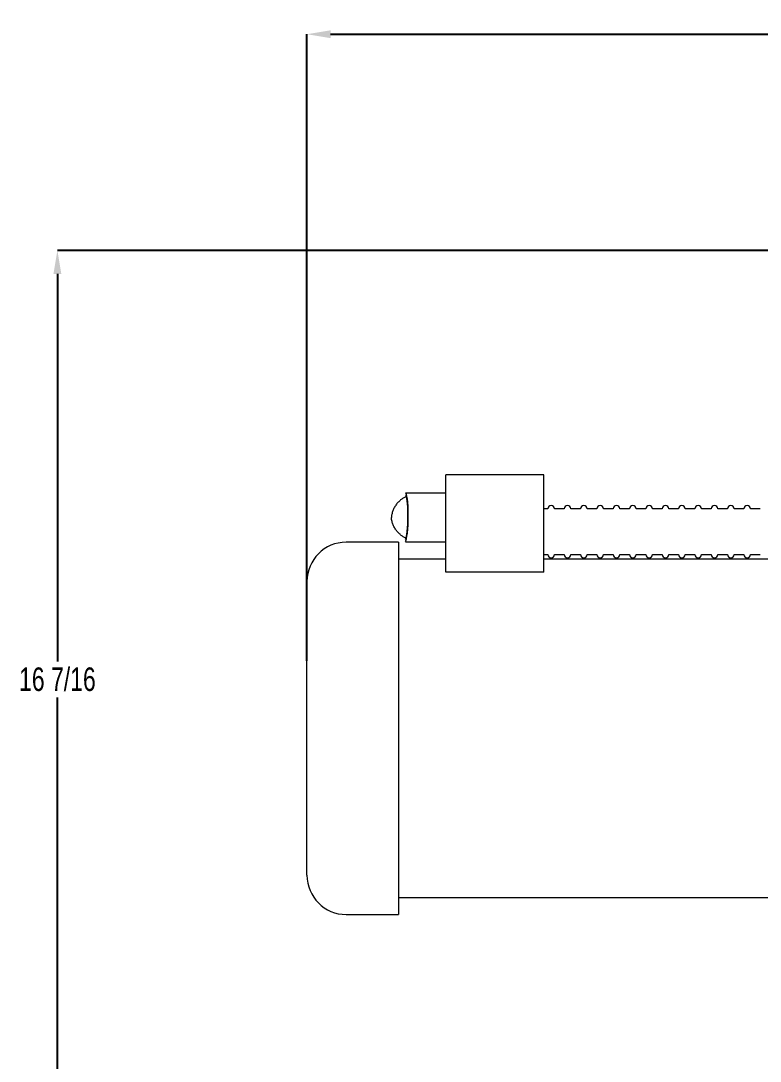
# Model space of a CAD drawing. Header units: inches. Extents: x -0.8 to 20, y 3.1 to 20.9.
# Drawn here: x -0.68 to 4.04, y 14.03 to 20.67 of the extents above; entities that cross this region are included whole.
import ezdxf

# ---------------------------------------------------------------- set-up
doc = ezdxf.new("R2010")
doc.units = ezdxf.units.IN
doc.header["$MEASUREMENT"] = 0
doc.header["$PDSIZE"] = -1
doc.layers.add('DIM', color=1, linetype='Continuous')
doc.styles.add('SLDTEXTSTYLE0', font='ARIAL.TTF', dxfattribs={"width": 0.7})
doc.dimstyles.new('SLDDIMSTYLE0', dxfattribs={"dimtxt": 0.15, "dimasz": 0.15, "dimexe": 0, "dimexo": 0.0625, "dimgap": 0.0375, "dimtad": 0, "dimtih": 1, "dimtoh": 1, "dimdec": 3, "dimlfac": 3, "dimrnd": 1e-09, "dimzin": 12, "dimdsep": 46, "dimtxsty": 'SLDTEXTSTYLE0', "dimsah": 1, "dimcen": 0.09, "dimadec": 0, "dimazin": 0, "dimtfac": 1, "dimtdec": 3, "dimtofl": 0, "dimtmove": 0, "dimatfit": 3, "dimfxl": 0, "dimtolj": 1, "dimtzin": 12, "dimarcsym": 0})

# ---------------------------------------------------------------- blocks, each defined once
blk = doc.blocks.new('*D7')
at = {"layer": 'DEFPOINTS', "color": 0}
for p in [(6.1427, 19.2018), (-0.4492, 13.7247), (5.5091, 13.7247)]:
    blk.add_point(p, dxfattribs=at)
at = {"layer": 'DIM', "color": 0, "lineweight": -2}
for p, q in [((6.0802, 19.2018), (-0.4492, 19.2018)), ((-0.4492, 19.0518), (-0.4492, 16.5783)), ((-0.4492, 13.8747), (-0.4492, 16.3482)), ((5.4466, 13.7247), (-0.4492, 13.7247))]:
    blk.add_line(p, q, dxfattribs=at)
at = {"layer": 'DIM', "color": 0}
for points in [[(-0.4742, 19.0518), (-0.4242, 19.0518), (-0.4492, 19.2018)], [(-0.4742, 13.8747), (-0.4242, 13.8747), (-0.4492, 13.7247)]]:
    blk.add_solid(points, dxfattribs=at)
at = {"layer": 'DIM', "color": 0, "insert": (-0.4492, 16.5408), "char_height": 0.15, "attachment_point": 2, "style": 'SLDTEXTSTYLE0'}
blk.add_mtext('\\A1;16 7/16', dxfattribs=at)
blk = doc.blocks.new('*D10')
at = {"layer": 'DEFPOINTS', "color": 0}
for p in [(1.1436, 20.581), (11.5901, 18.896), (1.1436, 16.5215)]:
    blk.add_point(p, dxfattribs=at)
at = {"layer": 'DIM', "color": 0, "lineweight": -2}
for p, q in [((1.1436, 16.584), (1.1436, 20.581)), ((1.2936, 20.581), (5.8944, 20.581)), ((11.4401, 20.581), (6.8393, 20.581)), ((11.5901, 18.9585), (11.5901, 20.581))]:
    blk.add_line(p, q, dxfattribs=at)
at = {"layer": 'DIM', "color": 0}
for points in [[(1.2936, 20.606), (1.2936, 20.556), (1.1436, 20.581)], [(11.4401, 20.606), (11.4401, 20.556), (11.5901, 20.581)]]:
    blk.add_solid(points, dxfattribs=at)
at = {"layer": 'DIM', "color": 0, "insert": (6.3668, 20.6586), "char_height": 0.15, "attachment_point": 2, "style": 'SLDTEXTSTYLE0'}
blk.add_mtext('\\A1;31 5/16 MAX.', dxfattribs=at)

msp = doc.modelspace()

# ---------------------------------------------------------------- linework, layer by layer
at = {"color": 7, "linetype": 'Continuous', "lineweight": 15}
for p, q in [((2.655227, 17.769971), (2.030227, 17.769971)), ((2.030227, 17.756688), (2.030227, 17.769971)), ((2.030227, 17.149628), (2.030227, 17.756688)), ((2.655227, 17.756688), (2.655227, 17.769971)), ((2.655227, 17.149628), (2.655227, 17.756688)), ((1.726894, 17.339906), (1.726894, 14.964905)), ((2.655227, 17.149628), (2.030227, 17.149628)), ((1.14356, 16.815318), (1.14356, 17.089906)), ((1.14356, 15.214905), (1.14356, 16.815318))]:
    msp.add_line(p, q, dxfattribs=at)
for centre, radius, start, end in [((2.702251, 17.553756), 0.020833, 0, 180), ((2.806417, 17.553756), 0.020833, 0, 180), ((2.910584, 17.553756), 0.020833, 0, 180), ((3.014751, 17.553756), 0.020833, 0, 180), ((3.118917, 17.553756), 0.020833, 0, 180), ((3.223084, 17.553756), 0.020833, 0, 180), ((3.327251, 17.553756), 0.020833, 0, 180), ((3.431417, 17.553756), 0.020833, 0, 180), ((3.535584, 17.553756), 0.020833, 0, 180), ((3.639751, 17.553756), 0.020833, 0, 180), ((3.743917, 17.553756), 0.020833, 0, 180), ((3.848084, 17.553756), 0.020833, 0, 180), ((3.952251, 17.553756), 0.020833, 0, 180), ((1.39356, 17.089905), 0.25, 90, 180), ((2.702251, 17.262089), 0.020833, 180, 0), ((2.806417, 17.262089), 0.020833, 180, 0), ((2.910584, 17.262089), 0.020833, 180, 0), ((3.014751, 17.262089), 0.020833, 180, 0), ((3.118917, 17.262089), 0.020833, 180, 0), ((3.223084, 17.262089), 0.020833, 180, 0), ((3.327251, 17.262089), 0.020833, 180, 0), ((3.431417, 17.262089), 0.020833, 180, 0), ((3.535584, 17.262089), 0.020833, 180, 0), ((3.639751, 17.262089), 0.020833, 180, 0), ((3.743917, 17.262089), 0.020833, 180, 0), ((3.848084, 17.262089), 0.020833, 180, 0), ((3.952251, 17.262089), 0.020833, 180, 0), ((1.39356, 15.214905), 0.25, 180, 270)]:
    msp.add_arc(centre, radius, start, end, dxfattribs=at)
for major_axis in [(0.001652, 0.155), (0.001475, 0.138333)]:
    msp.add_ellipse((1.771135, 17.498098), major_axis=major_axis, ratio=0.12008619, start_param=3.23013937, end_param=6.37173202, dxfattribs=at)
for points, knots in [([(1.77719, 17.63065), (1.77364, 17.629091), (1.764429, 17.625048), (1.749248, 17.615712), (1.732592, 17.602594), (1.717127, 17.586392), (1.703747, 17.567547), (1.693095, 17.54648), (1.685724, 17.523768), (1.682943, 17.507335), (1.682354, 17.498729), (1.682315, 17.498098)], [0, 0, 0, 0, 0.069336866, 0.179912288, 0.297178061, 0.419047469, 0.544204492, 0.671512856, 0.800110904, 0.929451543, 0.939663914, 0.939663914, 0.939663914, 0.939663914]), ([(1.77719, 17.365547), (1.77364, 17.367106), (1.764429, 17.371149), (1.749248, 17.380485), (1.732592, 17.393603), (1.717127, 17.409805), (1.703747, 17.42865), (1.693095, 17.449717), (1.685724, 17.472429), (1.682943, 17.488862), (1.682354, 17.497468), (1.682315, 17.498098)], [0, 0, 0, 0, 0.069336866, 0.179912288, 0.297178061, 0.419047469, 0.544204492, 0.671512856, 0.800110904, 0.929451543, 0.939663913, 0.939663913, 0.939663913, 0.939663913])]:
    msp.add_open_spline(points, degree=3, knots=knots, dxfattribs=at)
for points in [[(2.030227, 17.653098), (1.772763, 17.653098)], [(2.681417, 17.553756), (2.655227, 17.553756)], [(2.785584, 17.553756), (2.723084, 17.553756)], [(2.889751, 17.553756), (2.827251, 17.553756)], [(2.993917, 17.553756), (2.931417, 17.553756)], [(3.098084, 17.553756), (3.035584, 17.553756)], [(3.202251, 17.553756), (3.139751, 17.553756)], [(3.306417, 17.553756), (3.243917, 17.553756)], [(3.410584, 17.553756), (3.348084, 17.553756)], [(3.51475, 17.553756), (3.452251, 17.553756)], [(3.618917, 17.553756), (3.556417, 17.553756)], [(3.723084, 17.553756), (3.660584, 17.553756)], [(3.827251, 17.553756), (3.764751, 17.553756)], [(3.931417, 17.553756), (3.868917, 17.553756)], [(4.035584, 17.553756), (3.973084, 17.553756)], [(1.726894, 17.339906), (1.39356, 17.339906)], [(1.771589, 17.343099), (2.030227, 17.343099)], [(2.655227, 17.262089), (2.681417, 17.262089)], [(2.723084, 17.262089), (2.785584, 17.262089)], [(2.827251, 17.262089), (2.889751, 17.262089)], [(2.931417, 17.262089), (2.993917, 17.262089)], [(3.035584, 17.262089), (3.098084, 17.262089)], [(3.139751, 17.262089), (3.202251, 17.262089)], [(3.243917, 17.262089), (3.306417, 17.262089)], [(3.348084, 17.262089), (3.410584, 17.262089)], [(3.452251, 17.262089), (3.51475, 17.262089)], [(3.556417, 17.262089), (3.618917, 17.262089)], [(3.660584, 17.262089), (3.723084, 17.262089)], [(3.764751, 17.262089), (3.827251, 17.262089)], [(3.868917, 17.262089), (3.931417, 17.262089)], [(3.973084, 17.262089), (4.035584, 17.262089)], [(2.030227, 17.232405), (1.726894, 17.232405)], [(4.87856, 17.232405), (2.655227, 17.232405)], [(1.726894, 15.072405), (4.87856, 15.072405)], [(1.39356, 14.964905), (1.726894, 14.964905)]]:
    msp.add_open_spline(points, degree=1, dxfattribs=at)

# ---------------------------------------------------------------- dimensions: what is measured, and where the dimension line sits
at = {"layer": 'DIM'}
dim = msp.add_linear_dim(base=(1.14356, 20.581023), p1=(11.590097, 18.89601), p2=(1.14356, 16.521508), text='<> MAX.', dimstyle='SLDDIMSTYLE0', override={"dimdec": 4, "dimlunit": 5, "dimfrac": 2}, dxfattribs=at)
dim.commit()
dim.dimension.update_dxf_attribs({"geometry": '*D10', "text_midpoint": (6.366829, 20.581023)})
dim = msp.add_linear_dim(base=(-0.44919, 13.724739), p1=(6.142735, 19.201814), p2=(5.509144, 13.724739), angle=90, dimstyle='SLDDIMSTYLE0', override={"dimdec": 4, "dimlunit": 5, "dimfrac": 2}, dxfattribs=at)
dim.commit()
dim.dimension.update_dxf_attribs({"geometry": '*D7', "text_midpoint": (-0.44919, 16.463277)})

doc.saveas('drawing.dxf')
